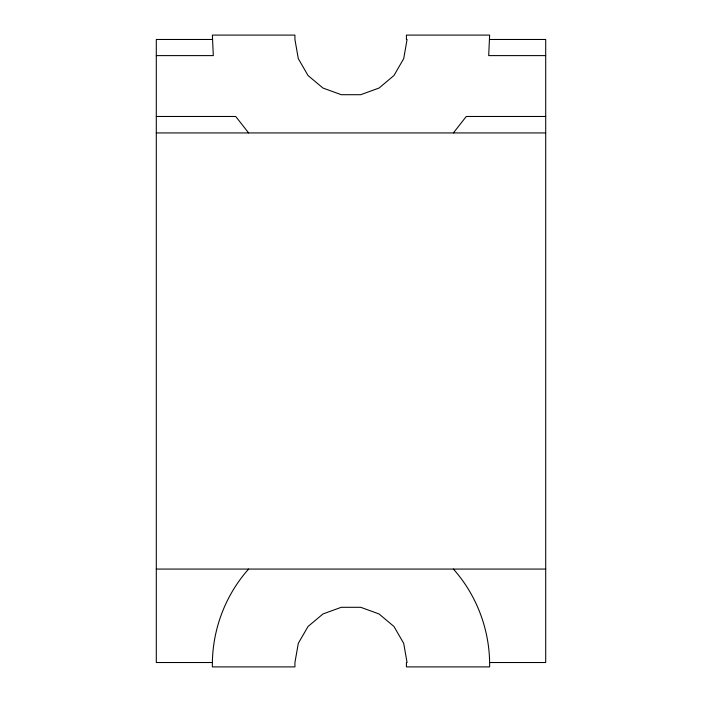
<?xml version="1.0" encoding="UTF-8"?>
<svg xmlns="http://www.w3.org/2000/svg" width="702" height="702" viewBox="0 0 702 702"><rect width="100%" height="100%" fill="white"/><g stroke="black" fill="none" stroke-linecap="round" stroke-linejoin="round"><path stroke-width="1.05" d="M156.3 55.607L213.311 55.607L212.373 35.1L294.928 35.1L294.928 39.479L298.306 58.661L308.046 75.526L322.964 88.04L341.26 94.7L360.74 94.7L379.036 88.04L393.954 75.526L403.694 58.661L407.072 39.479L406.423 39.479L406.423 35.1L489.627 35.1L488.689 55.607L545.7 55.607M453.387 569.068C477.22 595.779 490.18 631.142 489.627 666.9L406.423 666.9L406.423 662.521L407.072 662.521L403.694 643.339L393.954 626.474L379.036 613.96L360.74 607.3L341.26 607.3L322.964 613.96L308.046 626.474L298.306 643.339L294.928 662.521L294.928 666.9L212.373 666.9C211.82 631.142 224.78 595.779 248.613 569.068M453.387 132.932L466.277 116.479L545.7 116.479M212.373 39.479L156.3 39.479L156.3 662.521L212.373 662.521M489.627 39.479L545.7 39.479L545.7 662.521L489.627 662.521M156.3 116.479L235.723 116.479L248.613 132.932M156.3 132.932L545.7 132.932M156.3 569.068L545.7 569.068"/></g></svg>
